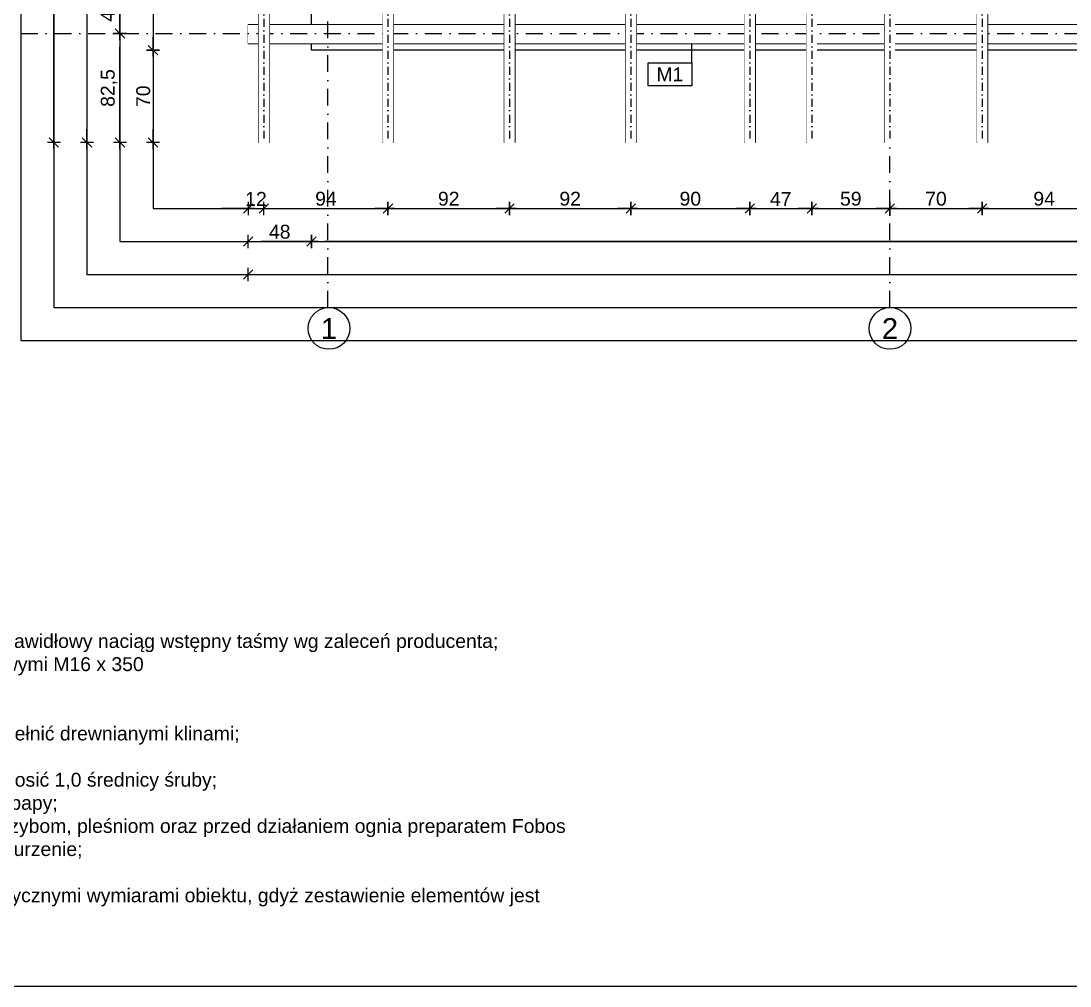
# Model space of a CAD drawing. Header units: millimetres. Extents: x 3950 to 8223, y 1048 to 3176.
# Drawn here: x 5836 to 6631, y 1048 to 1779 of the extents above; entities that cross this region are included whole.
import ezdxf
from ezdxf.enums import TextEntityAlignment as Align

# ---------------------------------------------------------------- set-up
doc = ezdxf.new("R2010")
doc.units = ezdxf.units.MM
doc.set_wipeout_variables(frame=1)
doc.linetypes.add('DASHDOT', pattern=[25.4, 12.7, -6.35, 0, -6.35])
doc.linetypes.add('Xref_Optimum$0$DASHDOT', pattern=[1, 0.5, -0.25, 0, -0.25])
for name, color, linetype in [('CIENKIE', 4, 'Continuous'), ('NAPISY', 3, 'Continuous'), ('OSIE', 3, 'DASHDOT'), ('WYMIARY', 3, 'Continuous'), ('ŚREDNIE', 1, 'Continuous')]:
    doc.layers.add(name, color=color, linetype=linetype)
doc.layers.add('POMOCNICZE', color=6, linetype='Continuous', plot=False)
doc.styles.add('1_50', font='arial.ttf', dxfattribs={"height": 7})
doc.styles.add('STYLE2', font='arial.ttf')
doc.styles.add('style_75', font='arial.ttf', dxfattribs={"height": 10.5})
doc.dimstyles.new('P 75', dxfattribs={"dimtxt": 10.5, "dimasz": 10, "dimexe": 1.25, "dimexo": 0.625, "dimgap": 2, "dimtad": 1, "dimdec": 1, "dimrnd": 0.5, "dimtxsty": 'style_75', "dimblk": 'B1', "dimcen": 1, "dimse1": 1, "dimse2": 1, "dimclrd": 256, "dimclrt": 256, "dimadec": 0, "dimazin": 0, "dimtfac": 1, "dimtdec": 1, "dimtix": 1, "dimtmove": 0, "dimatfit": 3, "dimldrblk": 'B1', "dimfxl": 0, "dimarcsym": 0})

# ---------------------------------------------------------------- blocks, each defined once
blk = doc.blocks.new('B1')
for p, q in [((0.5, 0), (-1, 0)), ((0.354, 0.354), (-0.354, -0.354)), ((0, 0.5), (0, -0.5))]:
    blk.add_line(p, q)
blk = doc.blocks.new('*D100')
at = {"layer": 'Defpoints', "color": 0, "linetype": 'ByBlock', "transparency": 16777216}
for p in [(6020.29, 1686.57), (6114.29, 1686.57), (6114.29, 1636.57)]:
    blk.add_point(p, dxfattribs=at)
at = {"layer": 'WYMIARY', "linetype": 'ByBlock', "lineweight": -2, "transparency": 16777216}
blk.add_line((6030.29, 1636.57), (6104.29, 1636.57), dxfattribs=at)
at = {"layer": 'WYMIARY', "linetype": 'ByBlock', "lineweight": -2, "transparency": 16777216, "xscale": 10, "yscale": 10, "zscale": 10, "rotation": 180}
blk.add_blockref('B1', (6020.29, 1636.57), dxfattribs=at)
at = {"layer": 'WYMIARY', "linetype": 'ByBlock', "lineweight": -2, "transparency": 16777216, "xscale": 10, "yscale": 10, "zscale": 10}
blk.add_blockref('B1', (6114.29, 1636.57), dxfattribs=at)
at = {"layer": 'WYMIARY', "linetype": 'ByBlock', "transparency": 16777216, "insert": (6067.29, 1643.93), "char_height": 10.5, "attachment_point": 5, "style": 'style_75'}
blk.add_mtext('94', dxfattribs=at)
blk = doc.blocks.new('*D101')
at = {"layer": 'Defpoints', "color": 0, "linetype": 'ByBlock', "transparency": 16777216}
for p in [(6114.29, 1686.57), (6206.29, 1686.57), (6206.29, 1636.57)]:
    blk.add_point(p, dxfattribs=at)
at = {"layer": 'WYMIARY', "linetype": 'ByBlock', "lineweight": -2, "transparency": 16777216}
blk.add_line((6124.29, 1636.57), (6196.29, 1636.57), dxfattribs=at)
at = {"layer": 'WYMIARY', "linetype": 'ByBlock', "lineweight": -2, "transparency": 16777216, "xscale": 10, "yscale": 10, "zscale": 10, "rotation": 180}
blk.add_blockref('B1', (6114.29, 1636.57), dxfattribs=at)
at = {"layer": 'WYMIARY', "linetype": 'ByBlock', "lineweight": -2, "transparency": 16777216, "xscale": 10, "yscale": 10, "zscale": 10}
blk.add_blockref('B1', (6206.29, 1636.57), dxfattribs=at)
at = {"layer": 'WYMIARY', "linetype": 'ByBlock', "transparency": 16777216, "insert": (6160.29, 1643.93), "char_height": 10.5, "attachment_point": 5, "style": 'style_75'}
blk.add_mtext('92', dxfattribs=at)
blk = doc.blocks.new('*D102')
at = {"layer": 'Defpoints', "color": 0, "linetype": 'ByBlock', "transparency": 16777216}
for p in [(6206.29, 1686.57), (6298.29, 1686.57), (6298.29, 1636.57)]:
    blk.add_point(p, dxfattribs=at)
at = {"layer": 'WYMIARY', "linetype": 'ByBlock', "lineweight": -2, "transparency": 16777216}
blk.add_line((6216.29, 1636.57), (6288.29, 1636.57), dxfattribs=at)
at = {"layer": 'WYMIARY', "linetype": 'ByBlock', "lineweight": -2, "transparency": 16777216, "xscale": 10, "yscale": 10, "zscale": 10, "rotation": 180}
blk.add_blockref('B1', (6206.29, 1636.57), dxfattribs=at)
at = {"layer": 'WYMIARY', "linetype": 'ByBlock', "lineweight": -2, "transparency": 16777216, "xscale": 10, "yscale": 10, "zscale": 10}
blk.add_blockref('B1', (6298.29, 1636.57), dxfattribs=at)
at = {"layer": 'WYMIARY', "linetype": 'ByBlock', "transparency": 16777216, "insert": (6252.29, 1643.93), "char_height": 10.5, "attachment_point": 5, "style": 'style_75'}
blk.add_mtext('92', dxfattribs=at)
blk = doc.blocks.new('*D103')
at = {"layer": 'Defpoints', "color": 0, "linetype": 'ByBlock', "transparency": 16777216}
for p in [(6298.29, 1686.57), (6388.29, 1686.57), (6388.29, 1636.57)]:
    blk.add_point(p, dxfattribs=at)
at = {"layer": 'WYMIARY', "linetype": 'ByBlock', "lineweight": -2, "transparency": 16777216}
blk.add_line((6308.29, 1636.57), (6378.29, 1636.57), dxfattribs=at)
at = {"layer": 'WYMIARY', "linetype": 'ByBlock', "lineweight": -2, "transparency": 16777216, "xscale": 10, "yscale": 10, "zscale": 10, "rotation": 180}
blk.add_blockref('B1', (6298.29, 1636.57), dxfattribs=at)
at = {"layer": 'WYMIARY', "linetype": 'ByBlock', "lineweight": -2, "transparency": 16777216, "xscale": 10, "yscale": 10, "zscale": 10}
blk.add_blockref('B1', (6388.29, 1636.57), dxfattribs=at)
at = {"layer": 'WYMIARY', "linetype": 'ByBlock', "transparency": 16777216, "insert": (6343.29, 1643.93), "char_height": 10.5, "attachment_point": 5, "style": 'style_75'}
blk.add_mtext('90', dxfattribs=at)
blk = doc.blocks.new('*D104')
at = {"layer": 'Defpoints', "color": 0, "linetype": 'ByBlock', "transparency": 16777216}
for p in [(6388.29, 1686.57), (6435.29, 1686.57), (6435.29, 1636.57)]:
    blk.add_point(p, dxfattribs=at)
at = {"layer": 'WYMIARY', "linetype": 'ByBlock', "lineweight": -2, "transparency": 16777216}
blk.add_line((6398.29, 1636.57), (6425.29, 1636.57), dxfattribs=at)
at = {"layer": 'WYMIARY', "linetype": 'ByBlock', "lineweight": -2, "transparency": 16777216, "xscale": 10, "yscale": 10, "zscale": 10, "rotation": 180}
blk.add_blockref('B1', (6388.29, 1636.57), dxfattribs=at)
at = {"layer": 'WYMIARY', "linetype": 'ByBlock', "lineweight": -2, "transparency": 16777216, "xscale": 10, "yscale": 10, "zscale": 10}
blk.add_blockref('B1', (6435.29, 1636.57), dxfattribs=at)
at = {"layer": 'WYMIARY', "linetype": 'ByBlock', "transparency": 16777216, "insert": (6411.79, 1643.82), "char_height": 10.5, "attachment_point": 5, "style": 'style_75'}
blk.add_mtext('47', dxfattribs=at)
blk = doc.blocks.new('*D105')
at = {"layer": 'Defpoints', "color": 0, "linetype": 'ByBlock', "transparency": 16777216}
for p in [(6564.29, 1686.57), (6658.29, 1686.57), (6658.29, 1636.57)]:
    blk.add_point(p, dxfattribs=at)
at = {"layer": 'WYMIARY', "linetype": 'ByBlock', "lineweight": -2, "transparency": 16777216}
blk.add_line((6574.29, 1636.57), (6648.29, 1636.57), dxfattribs=at)
at = {"layer": 'WYMIARY', "linetype": 'ByBlock', "lineweight": -2, "transparency": 16777216, "xscale": 10, "yscale": 10, "zscale": 10, "rotation": 180}
blk.add_blockref('B1', (6564.29, 1636.57), dxfattribs=at)
at = {"layer": 'WYMIARY', "linetype": 'ByBlock', "lineweight": -2, "transparency": 16777216, "xscale": 10, "yscale": 10, "zscale": 10}
blk.add_blockref('B1', (6658.29, 1636.57), dxfattribs=at)
at = {"layer": 'WYMIARY', "linetype": 'ByBlock', "transparency": 16777216, "insert": (6611.29, 1643.93), "char_height": 10.5, "attachment_point": 5, "style": 'style_75'}
blk.add_mtext('94', dxfattribs=at)
blk = doc.blocks.new('*D116')
at = {"layer": 'Defpoints', "color": 0, "linetype": 'ByBlock', "transparency": 16777216}
for p in [(6056.29, 1756.57), (7336.29, 1756.57), (6056.29, 1611.57)]:
    blk.add_point(p, dxfattribs=at)
at = {"layer": 'WYMIARY', "linetype": 'ByBlock', "lineweight": -2, "transparency": 16777216}
blk.add_line((7326.29, 1611.57), (6066.29, 1611.57), dxfattribs=at)
at = {"layer": 'WYMIARY', "linetype": 'ByBlock', "lineweight": -2, "transparency": 16777216, "xscale": 10, "yscale": 10, "zscale": 10, "rotation": 180}
blk.add_blockref('B1', (6056.29, 1611.57), dxfattribs=at)
at = {"layer": 'WYMIARY', "linetype": 'ByBlock', "lineweight": -2, "transparency": 16777216, "xscale": 10, "yscale": 10, "zscale": 10}
blk.add_blockref('B1', (7336.29, 1611.57), dxfattribs=at)
at = {"layer": 'WYMIARY', "linetype": 'ByBlock', "transparency": 16777216, "insert": (6696.29, 1618.93), "char_height": 10.5, "attachment_point": 5, "style": 'style_75'}
blk.add_mtext('1280', dxfattribs=at)
blk = doc.blocks.new('*D117')
at = {"layer": 'Defpoints', "color": 0, "linetype": 'ByBlock', "transparency": 16777216}
for p in [(6008.29, 1761.57), (6056.29, 1756.57), (6008.29, 1611.57)]:
    blk.add_point(p, dxfattribs=at)
at = {"layer": 'WYMIARY', "linetype": 'ByBlock', "lineweight": -2, "transparency": 16777216}
blk.add_line((6046.29, 1611.57), (6018.29, 1611.57), dxfattribs=at)
at = {"layer": 'WYMIARY', "linetype": 'ByBlock', "lineweight": -2, "transparency": 16777216, "xscale": 10, "yscale": 10, "zscale": 10, "rotation": 180}
blk.add_blockref('B1', (6008.29, 1611.57), dxfattribs=at)
at = {"layer": 'WYMIARY', "linetype": 'ByBlock', "lineweight": -2, "transparency": 16777216, "xscale": 10, "yscale": 10, "zscale": 10}
blk.add_blockref('B1', (6056.29, 1611.57), dxfattribs=at)
at = {"layer": 'WYMIARY', "linetype": 'ByBlock', "transparency": 16777216, "insert": (6032.29, 1618.93), "char_height": 10.5, "attachment_point": 5, "style": 'style_75'}
blk.add_mtext('48', dxfattribs=at)
blk = doc.blocks.new('*D77')
at = {"layer": 'Defpoints', "color": 0, "linetype": 'ByBlock', "transparency": 16777216}
for p in [(6008.29, 1761.57), (7384.29, 1761.57), (7384.29, 1586.57)]:
    blk.add_point(p, dxfattribs=at)
at = {"layer": 'WYMIARY', "linetype": 'ByBlock', "lineweight": -2, "transparency": 16777216}
blk.add_line((6018.29, 1586.57), (7374.29, 1586.57), dxfattribs=at)
at = {"layer": 'WYMIARY', "linetype": 'ByBlock', "lineweight": -2, "transparency": 16777216, "xscale": 10, "yscale": 10, "zscale": 10, "rotation": 180}
blk.add_blockref('B1', (6008.29, 1586.57), dxfattribs=at)
at = {"layer": 'WYMIARY', "linetype": 'ByBlock', "lineweight": -2, "transparency": 16777216, "xscale": 10, "yscale": 10, "zscale": 10}
blk.add_blockref('B1', (7384.29, 1586.57), dxfattribs=at)
at = {"layer": 'WYMIARY', "linetype": 'ByBlock', "transparency": 16777216, "insert": (6696.29, 1593.93), "char_height": 10.5, "attachment_point": 5, "style": 'style_75'}
blk.add_mtext('1376', dxfattribs=at)
blk = doc.blocks.new('*D78')
at = {"layer": 'Defpoints', "color": 0, "linetype": 'ByBlock', "transparency": 16777216}
for p in [(6008.29, 1761.57), (6020.29, 1686.57), (6020.29, 1636.57)]:
    blk.add_point(p, dxfattribs=at)
at = {"layer": 'WYMIARY', "linetype": 'ByBlock', "lineweight": -2, "transparency": 16777216}
for p, q in [((5998.29, 1636.57), (5988.29, 1636.57)), ((6008.29, 1636.57), (6020.29, 1636.57)), ((6030.29, 1636.57), (6040.29, 1636.57))]:
    blk.add_line(p, q, dxfattribs=at)
at = {"layer": 'WYMIARY', "linetype": 'ByBlock', "lineweight": -2, "transparency": 16777216, "xscale": 10, "yscale": 10, "zscale": 10}
blk.add_blockref('B1', (6008.29, 1636.57), dxfattribs=at)
at = {"layer": 'WYMIARY', "linetype": 'ByBlock', "lineweight": -2, "transparency": 16777216, "xscale": 10, "yscale": 10, "zscale": 10, "rotation": 180}
blk.add_blockref('B1', (6020.29, 1636.57), dxfattribs=at)
at = {"layer": 'WYMIARY', "linetype": 'ByBlock', "transparency": 16777216, "insert": (6014.29, 1643.84), "char_height": 10.5, "attachment_point": 5, "style": 'style_75'}
blk.add_mtext('12', dxfattribs=at)
blk = doc.blocks.new('*D81')
at = {"layer": 'Defpoints', "color": 0, "linetype": 'ByBlock', "transparency": 16777216}
for p in [(6056.29, 2726.57), (5936.29, 1756.57), (6056.29, 1756.57)]:
    blk.add_point(p, dxfattribs=at)
at = {"layer": 'WYMIARY', "linetype": 'ByBlock', "lineweight": -2, "transparency": 16777216}
blk.add_line((5936.29, 2716.57), (5936.29, 1766.57), dxfattribs=at)
at = {"layer": 'WYMIARY', "linetype": 'ByBlock', "lineweight": -2, "transparency": 16777216, "xscale": 10, "yscale": 10, "zscale": 10}
for p, rotation in [((5936.29, 2726.57), 90), ((5936.29, 1756.57), 270)]:
    blk.add_blockref('B1', p, dxfattribs=dict(at, rotation=rotation))
at = {"layer": 'WYMIARY', "linetype": 'ByBlock', "transparency": 16777216, "insert": (5928.93, 2241.57), "char_height": 10.5, "attachment_point": 5, "rotation": 90, "style": 'style_75'}
blk.add_mtext('970', dxfattribs=at)
blk = doc.blocks.new('*D82')
at = {"layer": 'Defpoints', "color": 0, "linetype": 'ByBlock', "transparency": 16777216}
for p in [(6056.29, 1756.57), (5936.29, 1686.57), (6024.29, 1686.57)]:
    blk.add_point(p, dxfattribs=at)
at = {"layer": 'WYMIARY', "linetype": 'ByBlock', "lineweight": -2, "transparency": 16777216}
blk.add_line((5936.29, 1746.57), (5936.29, 1696.57), dxfattribs=at)
at = {"layer": 'WYMIARY', "linetype": 'ByBlock', "lineweight": -2, "transparency": 16777216, "xscale": 10, "yscale": 10, "zscale": 10}
for p, rotation in [((5936.29, 1756.57), 90), ((5936.29, 1686.57), 270)]:
    blk.add_blockref('B1', p, dxfattribs=dict(at, rotation=rotation))
at = {"layer": 'WYMIARY', "linetype": 'ByBlock', "transparency": 16777216, "insert": (5928.93, 1721.57), "char_height": 10.5, "attachment_point": 5, "rotation": 90, "style": 'style_75'}
blk.add_mtext('70', dxfattribs=at)
blk = doc.blocks.new('*D83')
at = {"layer": 'Defpoints', "color": 0, "linetype": 'ByBlock', "transparency": 16777216}
for p in [(5911.29, 1769.07), (6024.29, 1769.07), (6024.29, 1686.57)]:
    blk.add_point(p, dxfattribs=at)
at = {"layer": 'WYMIARY', "linetype": 'ByBlock', "lineweight": -2, "transparency": 16777216}
blk.add_line((5911.29, 1696.57), (5911.29, 1759.07), dxfattribs=at)
at = {"layer": 'WYMIARY', "linetype": 'ByBlock', "lineweight": -2, "transparency": 16777216, "xscale": 10, "yscale": 10, "zscale": 10}
for p, rotation in [((5911.29, 1769.07), 90), ((5911.29, 1686.57), 270)]:
    blk.add_blockref('B1', p, dxfattribs=dict(at, rotation=rotation))
at = {"layer": 'WYMIARY', "linetype": 'ByBlock', "transparency": 16777216, "insert": (5902.98, 1727.82), "char_height": 10.5, "attachment_point": 5, "rotation": 90, "style": 'style_75'}
blk.add_mtext('82,5', dxfattribs=at)
blk = doc.blocks.new('*D137')
at = {"layer": 'Defpoints', "color": 0, "linetype": 'ByBlock', "transparency": 16777216}
for p in [(5911.29, 1815.46), (6008.29, 1815.46), (6024.29, 1769.07)]:
    blk.add_point(p, dxfattribs=at)
at = {"layer": 'WYMIARY', "linetype": 'ByBlock', "lineweight": -2, "transparency": 16777216}
blk.add_line((5911.29, 1779.07), (5911.29, 1805.46), dxfattribs=at)
at = {"layer": 'WYMIARY', "linetype": 'ByBlock', "lineweight": -2, "transparency": 16777216, "xscale": 10, "yscale": 10, "zscale": 10}
for p, rotation in [((5911.29, 1815.46), 90), ((5911.29, 1769.07), 270)]:
    blk.add_blockref('B1', p, dxfattribs=dict(at, rotation=rotation))
at = {"layer": 'WYMIARY', "linetype": 'ByBlock', "transparency": 16777216, "insert": (5902.98, 1792.27), "char_height": 10.5, "attachment_point": 5, "rotation": 90, "style": 'style_75'}
blk.add_mtext('46,5', dxfattribs=at)
blk = doc.blocks.new('*D86')
at = {"layer": 'Defpoints', "color": 0, "linetype": 'ByBlock', "transparency": 16777216}
for p in [(6008.29, 2241.57), (5886.29, 1686.57), (6016.29, 1686.57)]:
    blk.add_point(p, dxfattribs=at)
at = {"layer": 'WYMIARY', "linetype": 'ByBlock', "lineweight": -2, "transparency": 16777216}
blk.add_line((5886.29, 2231.57), (5886.29, 1696.57), dxfattribs=at)
at = {"layer": 'WYMIARY', "linetype": 'ByBlock', "lineweight": -2, "transparency": 16777216, "xscale": 10, "yscale": 10, "zscale": 10}
for p, rotation in [((5886.29, 2241.57), 90), ((5886.29, 1686.57), 270)]:
    blk.add_blockref('B1', p, dxfattribs=dict(at, rotation=rotation))
at = {"layer": 'WYMIARY', "linetype": 'ByBlock', "transparency": 16777216, "insert": (5878.95, 1964.07), "char_height": 10.5, "attachment_point": 5, "rotation": 90, "style": 'style_75'}
blk.add_mtext('555', dxfattribs=at)
blk = doc.blocks.new('*D87')
at = {"layer": 'Defpoints', "color": 0, "linetype": 'ByBlock', "transparency": 16777216}
for p in [(5861.29, 2796.57), (6016.29, 2796.57), (6016.29, 1686.57)]:
    blk.add_point(p, dxfattribs=at)
at = {"layer": 'WYMIARY', "linetype": 'ByBlock', "lineweight": -2, "transparency": 16777216}
blk.add_line((5861.29, 1696.57), (5861.29, 2786.57), dxfattribs=at)
at = {"layer": 'WYMIARY', "linetype": 'ByBlock', "lineweight": -2, "transparency": 16777216, "xscale": 10, "yscale": 10, "zscale": 10}
for p, rotation in [((5861.29, 2796.57), 90), ((5861.29, 1686.57), 270)]:
    blk.add_blockref('B1', p, dxfattribs=dict(at, rotation=rotation))
at = {"layer": 'WYMIARY', "linetype": 'ByBlock', "transparency": 16777216, "insert": (5853.93, 2241.57), "char_height": 10.5, "attachment_point": 5, "rotation": 90, "style": 'style_75'}
blk.add_mtext('1110', dxfattribs=at)
blk = doc.blocks.new('*D96')
at = {"layer": 'Defpoints', "color": 0, "linetype": 'ByBlock', "transparency": 16777216}
for p in [(6435.29, 1686.57), (6494.4, 1686.6), (6494.4, 1636.57)]:
    blk.add_point(p, dxfattribs=at)
at = {"layer": 'WYMIARY', "linetype": 'ByBlock', "lineweight": -2, "transparency": 16777216}
blk.add_line((6445.29, 1636.57), (6484.4, 1636.57), dxfattribs=at)
at = {"layer": 'WYMIARY', "linetype": 'ByBlock', "lineweight": -2, "transparency": 16777216, "xscale": 10, "yscale": 10, "zscale": 10, "rotation": 180}
blk.add_blockref('B1', (6435.29, 1636.57), dxfattribs=at)
at = {"layer": 'WYMIARY', "linetype": 'ByBlock', "lineweight": -2, "transparency": 16777216, "xscale": 10, "yscale": 10, "zscale": 10}
blk.add_blockref('B1', (6494.4, 1636.57), dxfattribs=at)
at = {"layer": 'WYMIARY', "linetype": 'ByBlock', "transparency": 16777216, "insert": (6464.84, 1643.93), "char_height": 10.5, "attachment_point": 5, "style": 'style_75'}
blk.add_mtext('59', dxfattribs=at)
blk = doc.blocks.new('*D97')
at = {"layer": 'Defpoints', "color": 0, "linetype": 'ByBlock', "transparency": 16777216}
for p in [(6494.4, 1686.6), (6564.29, 1686.57), (6564.29, 1636.57)]:
    blk.add_point(p, dxfattribs=at)
at = {"layer": 'WYMIARY', "linetype": 'ByBlock', "lineweight": -2, "transparency": 16777216}
blk.add_line((6504.4, 1636.57), (6554.29, 1636.57), dxfattribs=at)
at = {"layer": 'WYMIARY', "linetype": 'ByBlock', "lineweight": -2, "transparency": 16777216, "xscale": 10, "yscale": 10, "zscale": 10, "rotation": 180}
blk.add_blockref('B1', (6494.4, 1636.57), dxfattribs=at)
at = {"layer": 'WYMIARY', "linetype": 'ByBlock', "lineweight": -2, "transparency": 16777216, "xscale": 10, "yscale": 10, "zscale": 10}
blk.add_blockref('B1', (6564.29, 1636.57), dxfattribs=at)
at = {"layer": 'WYMIARY', "linetype": 'ByBlock', "transparency": 16777216, "insert": (6529.34, 1643.93), "char_height": 10.5, "attachment_point": 5, "style": 'style_75'}
blk.add_mtext('70', dxfattribs=at)

msp = doc.modelspace()

# ---------------------------------------------------------------- linework, layer by layer
at = {"layer": 'CIENKIE', "linetype": 'ByBlock'}
msp.add_lwpolyline([(6008.29, 1761.57), (7384.29, 1761.57), (7384.29, 1775.57), (6008.29, 1775.57)], close=True, dxfattribs=at)
at = {"layer": 'NAPISY'}
msp.add_lwpolyline([(6344.36, 1746.83), (6344.36, 1729.55), (6311.24, 1729.55), (6311.24, 1746.83), (6344.36, 1746.83)], dxfattribs=at)
at = {"layer": 'NAPISY', "ltscale": 2}
for centre in [(6069.54, 1545.76), (6494.54, 1545.77)]:
    msp.add_circle(centre, 15.81, dxfattribs=at)
at = {"layer": 'ŚREDNIE', "linetype": 'ByBlock'}
msp.add_lwpolyline([(6056.29, 2726.57), (7336.29, 2726.57), (7336.29, 1756.57), (6056.29, 1756.57)], close=True, dxfattribs=at)

# ---------------------------------------------------------------- texts
at = {"layer": 'NAPISY', "ltscale": 2, "style": 'STYLE2'}
for s, p in [('1', (6069.53, 1545.71)), ('2', (6494.53, 1545.71))]:
    msp.add_text(s, height=15.75, dxfattribs=at).set_placement(p, align=Align.MIDDLE_CENTER)
at = {"layer": 'NAPISY', "insert": (6327.8, 1738.19, -111.09), "char_height": 10.5, "width": 33.12, "attachment_point": 5, "style": '1_50'}
msp.add_mtext('M1', dxfattribs=at)
at = {"layer": 'NAPISY', "insert": (5265.96, 1366.83), "char_height": 10.5, "attachment_point": 1, "style": '1_50'}
msp.add_mtext_dynamic_manual_height_columns('Uwagi{\\fSymbol|b0|i0|c2|p18;:\\P·    }Drewno sosnowe klasy C27\\P{\\fSymbol|b0|i0|c2|p18;·    }Wilgotność maksymalna drewna: 15%\\P{\\fSymbol|b0|i0|c2|p18;·    }Zastosować systemowe stężenia wiatrowe z taśm blachy perforowanej. Wykonać prawidłowy naciąg wstępny taśmy wg zaleceń producenta;\\P\\pi-21,l21,t21;{\\fSymbol|b0|i0|c2|p18;·^I}Wszystkie murłaty mocować do elementów żelbetowych / murowych kotwami fajkowymi M16 x 350 \\P\\pi0,l0,tz;     kl. 8.8 osadzanymi co 100 cm. Unikać kolizji z pozostałymi elementmi konstrukcji;\\P\\pi-21,l21,t21;{\\fSymbol|b0|i0|c2|p18;·^I}Pod nakrętkami śrub zastosować podkładki okrągłe do drewna;\\P{\\fSymbol|b0|i0|c2|p18;·^I}Ewentualne szczeliny w konstrukcji w miejscach połączeń należy bezwzględnie wypełnić drewnianymi klinami;\\P{\\fSymbol|b0|i0|c2|p18;·^I}Gwoździe wbijać w lite drewno. Stosować gwoździe pierścieniowe;\\P{\\fSymbol|b0|i0|c2|p18;·^I}Stosować śruby nagwintowane na końcach. Średnica otworu na śrubę powinna wynosić 1,0 średnicy śruby;\\P{\\fSymbol|b0|i0|c2|p18;·^I}Styk elementów drewnianych z betonem / murem zabezpieczyć podwójną warstwą papy;\\P{\\fSymbol|b0|i0|c2|p18;·^I}Wszystkie elementy drewniane więźby dachowej należy zaimpregnować przeciw grzybom, pleśniom oraz przed działaniem ognia preparatem Fobos M4. Zabieg impregnacji wykonać raz poprzez smarowanie i dwukrotnie poprzez zanurzenie;\\P{\\fSymbol|b0|i0|c2|p18;·^I}Rozstawy elementów na rysunku podano w osiach;\\P{\\fSymbol|b0|i0|c2|p18;·^I}Przed zakupem tarcicy należy wymienione w zestawieniu elementy porównać z faktycznymi wymiarami obiektu, gdyż zestawienie elementów jest jedynie materiałem pomocniczym dla Inwestora', width=997.9601, gutter_width=52.5, heights=[354.31], dxfattribs=at)

# ---------------------------------------------------------------- next in the draw order: wipeouts: each hides what was drawn before it
at = {"linetype": 'ByBlock'}
msp.add_wipeout([(6008.29, 1775.57), (6008.29, 1761.57), (7384.29, 1761.57), (7384.29, 1775.57)], dxfattribs=at).dxf.layer = 'CIENKIE'

# ---------------------------------------------------------------- next in the draw order: linework, layer by layer
at = {"layer": 'CIENKIE', "linetype": 'ByBlock'}
for p, q in [((6016.29, 2796.57), (6016.29, 1686.57)), ((6024.29, 2796.57), (6024.29, 1686.57)), ((6110.29, 2796.57), (6110.29, 1686.57)), ((6118.29, 2796.57), (6118.29, 1686.57)), ((6202.29, 2796.57), (6202.29, 1686.57)), ((6210.29, 2796.57), (6210.29, 1686.57)), ((6294.29, 2796.57), (6294.29, 1686.57)), ((6302.29, 2796.57), (6302.29, 1686.57)), ((6384.29, 2796.57), (6384.29, 1686.57)), ((6392.29, 2796.57), (6392.29, 1686.57)), ((6431.29, 2796.57), (6431.29, 1686.57)), ((6490.4, 2796.6), (6490.4, 1686.6)), ((6560.29, 2796.57), (6560.29, 1686.57)), ((6568.29, 2796.57), (6568.29, 1686.57))]:
    msp.add_line(p, q, dxfattribs=at)
at = {"layer": 'NAPISY'}
msp.add_lwpolyline([(6344.36, 1746.83), (6344.36, 1761.57)], dxfattribs=at)
at = {"layer": 'OSIE'}
for p, q in [((6068.79, 1561.57), (6068.79, 2921.57)), ((6494.54, 1561.58), (6494.4, 2921.57)), ((5836.29, 1769.07), (7556.29, 1769.07))]:
    msp.add_line(p, q, dxfattribs=at)
at = {"layer": 'POMOCNICZE', "linetype": 'ByBlock'}
for points in [[(5836.29, 1536.57), (7556.29, 1536.57), (7556.29, 2946.57), (5836.29, 2946.57)], [(5861.29, 1561.57), (7531.29, 1561.57), (7531.29, 2921.57), (5861.29, 2921.57)], [(5886.29, 1586.57), (7506.29, 1586.57), (7506.29, 2896.57), (5886.29, 2896.57)], [(5911.29, 1611.57), (7481.29, 1611.57), (7481.29, 2871.57), (5911.29, 2871.57)], [(5936.29, 1636.57), (7456.29, 1636.57), (7456.29, 2846.57), (5936.29, 2846.57)]]:
    msp.add_lwpolyline(points, close=True, dxfattribs=at)

# ---------------------------------------------------------------- next in the draw order: wipeouts: each hides what was drawn before it
at = {"linetype": 'ByBlock'}
for points in [[(6016.29, 2796.57), (6024.29, 2796.57), (6024.29, 1686.57), (6016.29, 1686.57)], [(6110.29, 2796.57), (6118.29, 2796.57), (6118.29, 1686.57), (6110.29, 1686.57)], [(6202.29, 2796.57), (6210.29, 2796.57), (6210.29, 1686.57), (6202.29, 1686.57)], [(6294.29, 2796.57), (6302.29, 2796.57), (6302.29, 1686.57), (6294.29, 1686.57)], [(6384.29, 2796.57), (6392.29, 2796.57), (6392.29, 1686.57), (6384.29, 1686.57)], [(6431.29, 2796.57), (6439.29, 2796.57), (6439.29, 1686.57), (6431.29, 1686.57)], [(6560.29, 2796.57), (6568.29, 2796.57), (6568.29, 1686.57), (6560.29, 1686.57)]]:
    msp.add_wipeout(points, dxfattribs=at).dxf.layer = 'CIENKIE'

# ---------------------------------------------------------------- next in the draw order: linework, layer by layer
at = {"layer": 'CIENKIE'}
msp.add_lwpolyline([(8222.72, 1047.85), (8222.72, 3175.6), (5238.57, 3175.6), (5238.57, 1047.85), (6741.47, 1047.85)], dxfattribs=at)
at = {"layer": 'CIENKIE', "color": 3, "linetype": 'Xref_Optimum$0$DASHDOT', "ltscale": 12}
for points in [[(6020.29, 2796.57), (6020.29, 1686.57)], [(6114.29, 2796.57), (6114.29, 1686.57)], [(6206.29, 2796.57), (6206.29, 1686.57)], [(6298.29, 2796.57), (6298.29, 1686.57)], [(6388.29, 2796.57), (6388.29, 1686.57)], [(6435.29, 2796.57), (6435.29, 1686.57)], [(6564.29, 2796.57), (6564.29, 1686.57)]]:
    msp.add_lwpolyline(points, dxfattribs=at)

# ---------------------------------------------------------------- next in the draw order: dimensions: what is measured, and where the dimension line sits
at = {"layer": 'WYMIARY', "linetype": 'ByBlock'}
for base, p1, p2, picture, middle in [((5861.29, 2796.57), (6016.29, 1686.57), (6016.29, 2796.57), '*D87', (5853.93, 2241.57)), ((5911.29, 1769.07), (6024.29, 1686.57), (6024.29, 1769.07), '*D83', (5902.98, 1727.82))]:
    dim = msp.add_linear_dim(base=base, p1=p1, p2=p2, angle=90, dimstyle='P 75', dxfattribs=at)
    dim.commit()
    dim.dimension.update_dxf_attribs({"geometry": picture, "text_midpoint": middle})
for base, p1, p2, picture, middle in [((5936.29, 1756.57), (6056.29, 2726.57), (6056.29, 1756.57), '*D81', (5928.93, 2241.57)), ((5886.29, 1686.57), (6008.29, 2241.57), (6016.29, 1686.57), '*D86', (5878.95, 1964.07)), ((5911.29, 1815.46), (6024.29, 1769.07), (6008.29, 1815.46), '*D137', (5902.98, 1792.27)), ((5936.29, 1686.57), (6056.29, 1756.57), (6024.29, 1686.57), '*D82', (5928.93, 1721.57))]:
    dim = msp.add_linear_dim(base=base, p1=p1, p2=p2, angle=90, dimstyle='P 75', override={"dimtmove": 1}, dxfattribs=at)
    dim.commit()
    dim.dimension.update_dxf_attribs({"geometry": picture, "text_midpoint": middle})
for base, p2, picture, middle in [((6020.29, 1636.57), (6020.29, 1686.57), '*D78', (6014.29, 1643.84)), ((7384.29, 1586.57), (7384.29, 1761.57), '*D77', (6696.29, 1593.93))]:
    dim = msp.add_linear_dim(base=base, p1=(6008.29, 1761.57), p2=p2, dimstyle='P 75', dxfattribs=at)
    dim.commit()
    dim.dimension.update_dxf_attribs({"geometry": picture, "text_midpoint": middle})
for base, p1, p2, picture, middle in [((6008.29, 1611.57), (6056.29, 1756.57), (6008.29, 1761.57), '*D117', (6032.29, 1618.93)), ((6056.29, 1611.57), (7336.29, 1756.57), (6056.29, 1756.57), '*D116', (6696.29, 1618.93)), ((6114.29, 1636.57), (6020.29, 1686.57), (6114.29, 1686.57), '*D100', (6067.29, 1643.93)), ((6206.29, 1636.57), (6114.29, 1686.57), (6206.29, 1686.57), '*D101', (6160.29, 1643.93)), ((6298.29, 1636.57), (6206.29, 1686.57), (6298.29, 1686.57), '*D102', (6252.29, 1643.93)), ((6388.29, 1636.57), (6298.29, 1686.57), (6388.29, 1686.57), '*D103', (6343.29, 1643.93)), ((6435.29, 1636.57), (6388.29, 1686.57), (6435.29, 1686.57), '*D104', (6411.79, 1643.82)), ((6658.29, 1636.57), (6564.29, 1686.57), (6658.29, 1686.57), '*D105', (6611.29, 1643.93))]:
    dim = msp.add_linear_dim(base=base, p1=p1, p2=p2, dimstyle='P 75', override={"dimtmove": 1}, dxfattribs=at)
    dim.commit()
    dim.dimension.update_dxf_attribs({"geometry": picture, "text_midpoint": middle})

# ---------------------------------------------------------------- next in the draw order: wipeouts: each hides what was drawn before it
at = {"linetype": 'ByBlock'}
msp.add_wipeout([(6490.4, 2796.6), (6498.4, 2796.6), (6498.4, 1686.6), (6490.4, 1686.6)], dxfattribs=at).dxf.layer = 'CIENKIE'

# ---------------------------------------------------------------- next in the draw order: linework, layer by layer
at = {"layer": 'CIENKIE', "color": 3, "linetype": 'Xref_Optimum$0$DASHDOT', "ltscale": 12}
msp.add_lwpolyline([(6494.4, 2796.6), (6494.4, 1686.6)], dxfattribs=at)

# ---------------------------------------------------------------- next in the draw order: dimensions: what is measured, and where the dimension line sits
at = {"layer": 'WYMIARY', "linetype": 'ByBlock'}
for base, p1, p2, picture, middle in [((6494.4, 1636.57), (6435.29, 1686.57), (6494.4, 1686.6), '*D96', (6464.84, 1643.93)), ((6564.29, 1636.57), (6494.4, 1686.6), (6564.29, 1686.57), '*D97', (6529.34, 1643.93))]:
    dim = msp.add_linear_dim(base=base, p1=p1, p2=p2, dimstyle='P 75', override={"dimtmove": 1}, dxfattribs=at)
    dim.commit()
    dim.dimension.update_dxf_attribs({"geometry": picture, "text_midpoint": middle})

doc.saveas('drawing.dxf')
